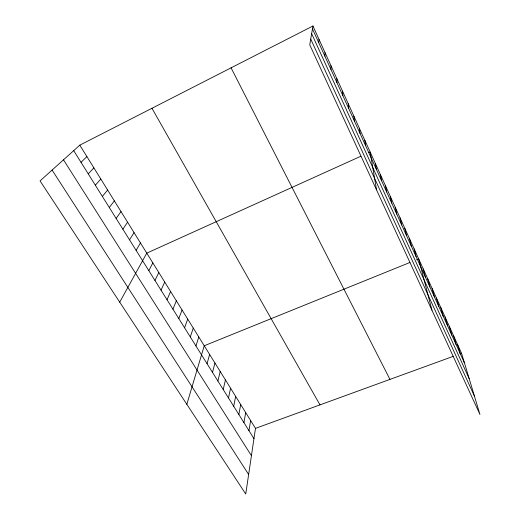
<?xml version="1.0" encoding="UTF-8"?>
<svg xmlns="http://www.w3.org/2000/svg" width="520" height="520" viewBox="0 0 520 520"><rect width="100%" height="100%" fill="white"/><g stroke="black" fill="none" stroke-linecap="round" stroke-linejoin="round"><path stroke-width="0.78" d="M330.974 69.531L330.974 65.709M324.889 56.173L325.052 52.663M318.721 42.614L319.039 39.429M79.794 145.158L255.483 428.363L245.745 494L40.053 180.901L79.794 145.158L312.942 26L461.559 353.314L479.947 414.459L309.751 44.85L312.942 26M248.976 430.69L250.608 420.511M243.939 422.643L245.681 412.568M238.849 414.505L240.702 404.541M233.694 406.276L235.664 396.422M228.488 397.95L230.575 388.213M223.217 389.532L225.427 379.912M217.886 381.017L220.214 371.521M212.498 372.404L214.948 363.031M207.044 363.695L209.625 354.445M186.83 404.326L204.237 345.761L409.955 262.47M195.949 345.963L198.79 336.979M190.3 336.934L193.278 328.094M184.581 327.808L187.701 319.105M178.802 318.565L182.058 310.011M172.946 309.212L176.352 300.814M167.024 299.748L170.58 291.499M161.024 290.167L164.736 282.081M154.96 280.469L158.821 272.545M148.811 270.654L152.834 262.899M119.717 302.172L146.776 253.136L360.867 156.24M136.103 250.341L140.459 242.951M129.526 239.837L134.056 232.635M122.87 229.197L127.576 222.183M116.123 218.419L121.01 211.608M109.284 207.493L114.367 200.889M102.356 196.424L107.627 190.034M95.335 185.211L100.809 179.036M88.224 173.843L93.892 167.889M81.01 162.318L86.892 156.598M368.738 152.678L370.168 152.035L376.532 189.878M416.52 259.812L418.704 258.928L431.938 310.2M255.483 428.363L453.343 356.31M460.07 353.86L461.559 353.314M52.091 170.079L248.644 474.474M63.492 159.822L251.427 455.696M73.704 150.638L253.955 438.646M151.964 108.277L319.982 404.879M231.075 67.841L389.954 379.392M310.726 39.078L474.435 396.136M312.462 28.854L464.418 362.81M311.649 33.663L469.17 378.619M457.503 344.376L460.285 353.73M453.394 335.335L456.105 344.546M449.241 326.183L451.874 335.244M445.036 316.921L447.59 325.832M440.778 307.548L443.255 316.297M436.469 298.058L438.861 306.651M432.113 288.457L434.421 296.881M427.694 278.733L429.916 286.988M423.228 268.892L425.36 276.971M414.122 248.839L416.072 256.555M409.487 238.628L411.333 246.149M404.788 228.28L406.536 235.612M400.029 217.802L401.681 224.933M395.213 207.194L396.76 214.11M390.332 196.45L391.768 203.151M385.392 185.562L386.718 192.042M380.387 174.531L381.596 180.785M375.31 163.358L376.402 169.377M364.8 140.212L365.644 145.737M359.359 128.219L360.074 133.49M353.841 116.07L354.419 121.062M348.244 103.74L348.679 108.459M342.57 91.241L342.862 95.674M336.81 78.566L336.96 82.7"/></g></svg>
